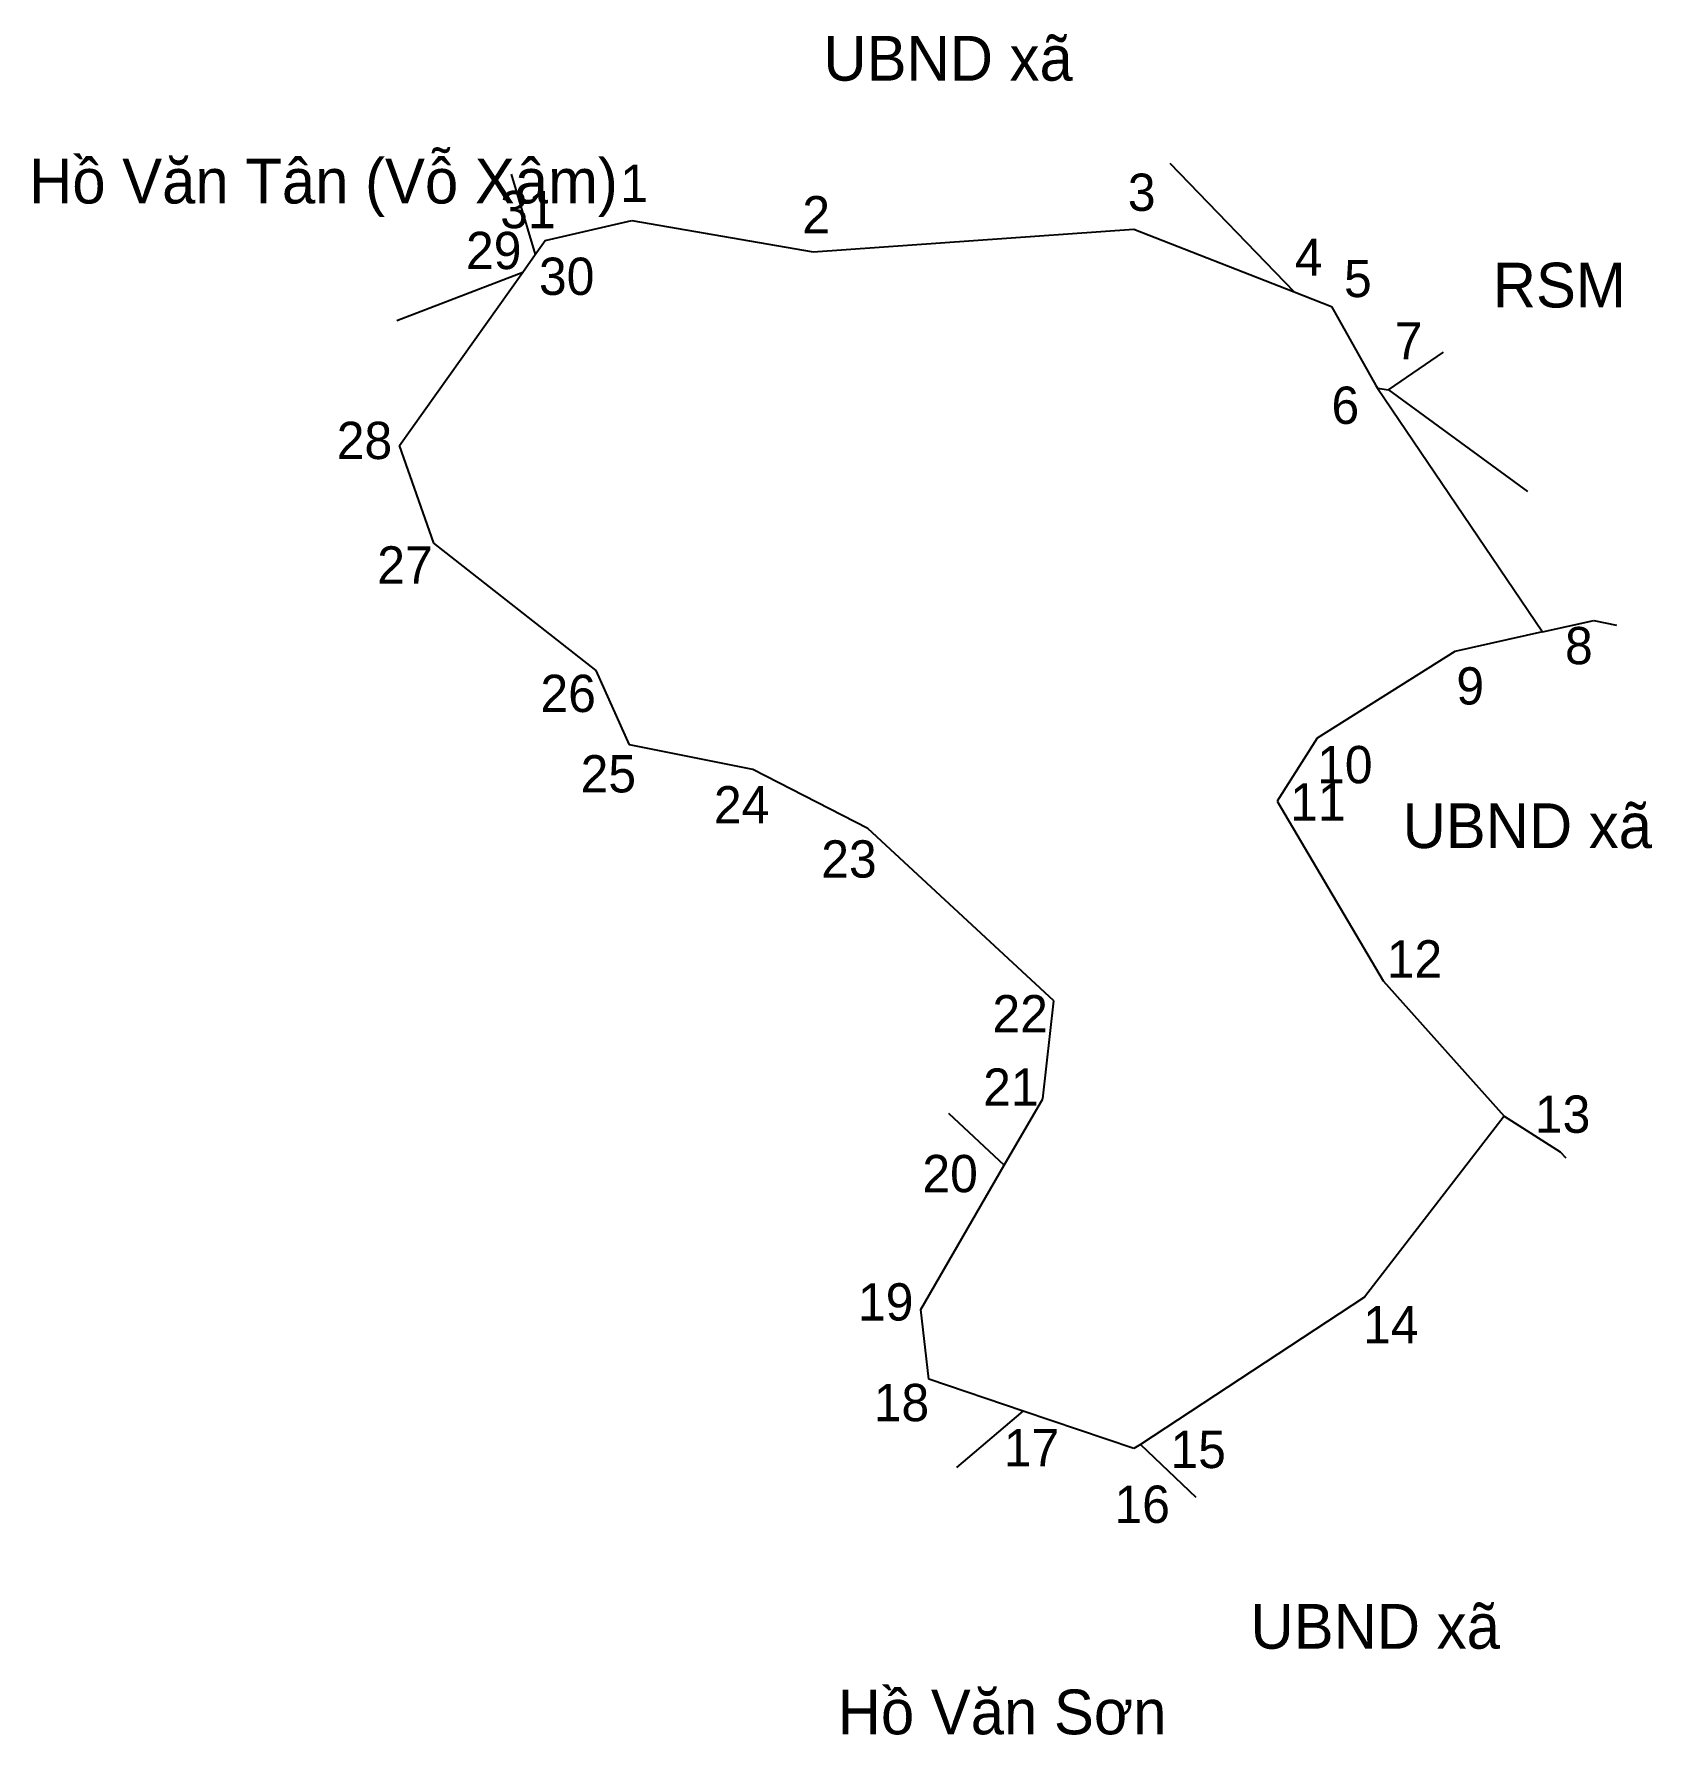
# Model space of a CAD drawing. Extents: x 550832 to 550987, y 1821791 to 1821954.
import ezdxf

# ---------------------------------------------------------------- set-up
doc = ezdxf.new("R2010")
doc.units = 0
for name, color, linetype in [('CanhThua', 7, 'Continuous'), ('RauThua', 7, 'Continuous'), ('SoHieuDinhThua', 7, 'Continuous'), ('TenChuLanCan', 7, 'Continuous')]:
    doc.layers.add(name, color=color, linetype=linetype)

msp = doc.modelspace()

# ---------------------------------------------------------------- linework, layer by layer
at = {"layer": 'CanhThua'}
for p, q in [((550881.21, 1821934.29), (550889.51, 1821936.2)), ((550889.51, 1821936.2), (550906.88, 1821933.2)), ((550906.88, 1821933.2), (550937.59, 1821935.39)), ((550937.59, 1821935.39), (550952.96, 1821929.37)), ((550880.25, 1821932.94), (550881.21, 1821934.29)), ((550879.07, 1821931.27), (550880.25, 1821932.94)), ((550867.27, 1821914.65), (550879.07, 1821931.27)), ((550952.96, 1821929.37), (550956.55, 1821927.97)), ((550956.55, 1821927.97), (550960.8, 1821920.4)), ((550960.8, 1821920.4), (550960.96, 1821920.15)), ((550960.96, 1821920.15), (550976.76, 1821896.81)), ((550870.56, 1821905.3), (550867.27, 1821914.65)), ((550886.11, 1821893.12), (550870.56, 1821905.3)), ((550976.76, 1821896.81), (550968.35, 1821894.94)), ((550968.35, 1821894.94), (550955.18, 1821886.63)), ((550889.31, 1821886), (550886.11, 1821893.12)), ((550901.11, 1821883.62), (550889.31, 1821886)), ((550955.18, 1821886.63), (550951.32, 1821880.58)), ((550912.12, 1821877.98), (550901.11, 1821883.62)), ((550951.32, 1821880.58), (550961.48, 1821863.38)), ((550929.93, 1821861.48), (550912.12, 1821877.98)), ((550961.48, 1821863.38), (550973.09, 1821850.42)), ((550928.88, 1821852.09), (550929.93, 1821861.48)), ((550925.2, 1821845.72), (550928.88, 1821852.09)), ((550973.09, 1821850.42), (550959.69, 1821833.08)), ((550917.21, 1821831.9), (550925.2, 1821845.72)), ((550959.69, 1821833.08), (550938.24, 1821818.99)), ((550917.96, 1821825.24), (550917.21, 1821831.9)), ((550927, 1821822.17), (550917.96, 1821825.24)), ((550937.61, 1821818.58), (550927, 1821822.17)), ((550938.24, 1821818.99), (550937.61, 1821818.58))]:
    msp.add_line(p, q, dxfattribs=at)
at = {"layer": 'RauThua'}
for p, q in [((550941.06, 1821941.7), (550952.96, 1821929.37)), ((550877.97, 1821940.63), (550880.25, 1821932.94)), ((550867.01, 1821926.63), (550879.07, 1821931.27)), ((550962, 1821920), (550967.26, 1821923.6)), ((550960.96, 1821920.15), (550962, 1821920)), ((550960.96, 1821920.15), (550962, 1821920)), ((550962, 1821920), (550975.33, 1821910.26)), ((550976.76, 1821896.81), (550981.67, 1821897.91)), ((550981.67, 1821897.91), (550983.84, 1821897.44)), ((550919.84, 1821850.72), (550925.2, 1821845.72)), ((550973.09, 1821850.42), (550978.45, 1821847.01)), ((550973.09, 1821850.42), (550978.45, 1821847.01)), ((550978.45, 1821847.01), (550978.99, 1821846.44)), ((550978.45, 1821847.01), (550978.99, 1821846.44)), ((550920.64, 1821816.78), (550927, 1821822.17)), ((550920.64, 1821816.78), (550927, 1821822.17)), ((550938.24, 1821818.99), (550943.55, 1821813.93))]:
    msp.add_line(p, q, dxfattribs=at)

# ---------------------------------------------------------------- texts
at = {"layer": 'SoHieuDinhThua'}
for s, height, p in [('1', 3.57, (550888.42, 1821937.99)), ('3', 3.57, (550937.03, 1821937.13)), ('31', 3.573, (550876.91, 1821935.47)), ('2', 3.57, (550905.85, 1821934.98)), ('29', 3.573, (550873.63, 1821931.55)), ('4', 3.57, (550953.03, 1821930.91)), ('30', 3.573, (550880.62, 1821929.08)), ('5', 3.57, (550957.74, 1821928.87)), ('7', 3.57, (550962.61, 1821922.9)), ('6', 3.57, (550956.54, 1821916.73)), ('28', 3.573, (550861.25, 1821913.36)), ('27', 3.573, (550865.13, 1821901.43)), ('8', 3.57, (550978.91, 1821893.71)), ('26', 3.573, (550880.76, 1821889.13)), ('9', 3.57, (550968.5, 1821889.85)), ('25', 3.573, (550884.61, 1821881.43)), ('10', 3.573, (550955.16, 1821882.31)), ('24', 3.573, (550897.38, 1821878.46)), ('11', 3.573, (550952.58, 1821878.73)), ('23', 3.573, (550907.66, 1821873.27)), ('12', 3.573, (550961.83, 1821863.7)), ('22', 3.573, (550924.06, 1821858.45)), ('21', 3.573, (550923.17, 1821851.42)), ('13', 3.573, (550976.02, 1821848.83)), ('20', 3.573, (550917.35, 1821843.14)), ('19', 3.573, (550911.18, 1821830.85)), ('14', 3.573, (550959.57, 1821828.67)), ('18', 3.573, (550912.69, 1821821.21)), ('17', 3.573, (550925.15, 1821816.88)), ('15', 3.573, (550941.11, 1821816.72)), ('16', 3.573, (550935.75, 1821811.47))]:
    msp.add_text(s, height=height, dxfattribs=at).set_placement(p)
at = {"layer": 'TenChuLanCan'}
for s, height, p in [('UBND xã', 4.287, (550907.87, 1821949.6)), ('Hồ Văn Tân (Vỗ Xâm)', 4.2872, (550831.78, 1821937.84)), ('RSM', 4.287, (550971.99, 1821927.88)), ('UBND xã', 4.287, (550963.35, 1821876.1)), ('UBND xã', 4.287, (550948.78, 1821799.42)), ('Hồ Văn Sơn', 4.287, (550909.24, 1821791.22))]:
    msp.add_text(s, height=height, dxfattribs=at).set_placement(p)

doc.saveas('drawing.dxf')
